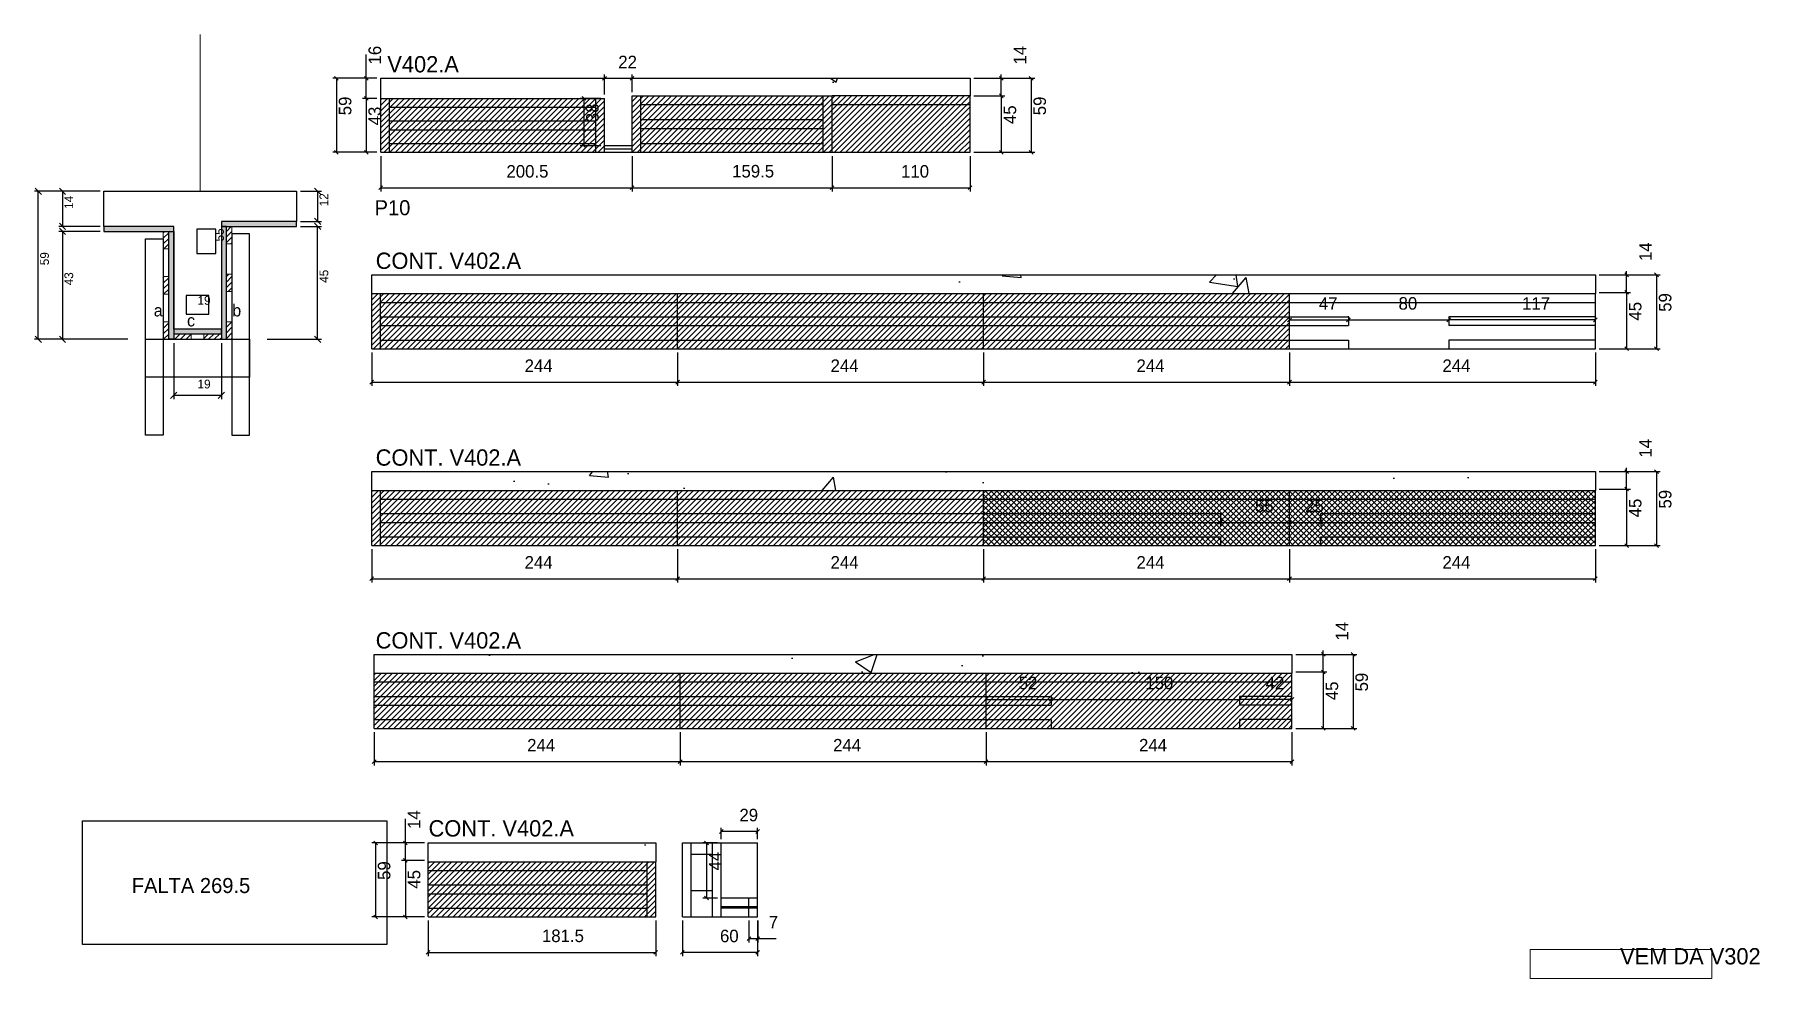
# Model space of a CAD drawing. Header units: metres. Extents: x 3202 to 6124, y 5107 to 5860.
# Drawn here: x 3202 to 4577, y 5107 to 5860 of the extents above; entities that cross this region are included whole.
import ezdxf

# ---------------------------------------------------------------- set-up
doc = ezdxf.new("R2010")
doc.units = ezdxf.units.M
for name, color, linetype in [('00 - FELIPE', 7, 'Continuous'), ('5', 7, 'Continuous'), ('CONCRETO', 7, 'Continuous'), ('COTA', 7, 'Continuous'), ('Cota Seção (2x)', 7, 'Continuous'), ('detalhes', 7, 'Continuous'), ('Hachura', 7, 'Continuous'), ('Madeira', 7, 'Continuous'), ('Painéis', 7, 'Continuous'), ('REAPROVEITAMENTO', 7, 'Continuous'), ('SARR_2.2x7', 7, 'Continuous'), ('SARR_3.5x7', 7, 'Continuous'), ('SARR_EDITAR', 7, 'Continuous'), ('Texto Seção', 7, 'Continuous')]:
    doc.layers.add(name, color=color, linetype=linetype)

msp = doc.modelspace()

# ---------------------------------------------------------------- hatches: boundary and pattern name
at = {"layer": 'COTA'}
h = msp.add_hatch(dxfattribs=at)
h.set_pattern_fill('AR-CONC')
h.paths.add_polyline_path([(3678.3, 5771.1), (3678.3, 5811.1), (3947.8, 5811.1), (3947.8, 5825.1), (3477.8, 5825.1), (3477.8, 5809.1), (3656.3, 5809.1), (3656.3, 5771.1), (3678.3, 5771.1)])
h = msp.add_hatch(dxfattribs=at)
h.set_pattern_fill('AR-CONC')
h.paths.add_polyline_path([(4446.6, 5653.4), (4446.6, 5668.4), (3470.6, 5668.4), (3470.6, 5653.4), (4446.6, 5653.4)])
h = msp.add_hatch(dxfattribs=at)
h.set_pattern_fill('AR-CONC')
h.paths.add_polyline_path([(4446.6, 5496.5), (4446.6, 5511.5), (3470.6, 5511.5), (3470.6, 5496.5), (4446.6, 5496.5)])
h = msp.add_hatch(dxfattribs=at)
h.set_pattern_fill('AR-CONC')
h.paths.add_polyline_path([(3472.6, 5365.7), (3472.6, 5350.7), (4204.6, 5350.7), (4204.6, 5365.7), (3472.6, 5365.7)])
h = msp.add_hatch(dxfattribs=at)
h.set_pattern_fill('AR-CONC')
h.paths.add_polyline_path([(3515.6, 5215.4), (3515.6, 5200.4), (3697.1, 5200.4), (3697.1, 5215.4), (3515.6, 5215.4)])
h = msp.add_hatch(dxfattribs=at)
h.set_pattern_fill('AR-CONC')
h.paths.add_polyline_path([(3778.4, 5171.4), (3778.4, 5215.4), (3749.4, 5215.4), (3749.4, 5171.4), (3778.4, 5171.4)])
at = {"layer": 'Hachura'}
h = msp.add_hatch(color=7, dxfattribs=at)
h.dxf.hatch_style = 1
h.paths.add_polyline_path([(3410.7, 5707), (3410.7, 5711), (3350.7, 5711), (3350.7, 5707), (3410.7, 5707)])
h = msp.add_hatch(color=7, dxfattribs=at)
h.dxf.hatch_style = 1
h.paths.add_polyline_path([(3312.7, 5703), (3312.7, 5707), (3257.1, 5707), (3257.1, 5703), (3312.7, 5703)])
h = msp.add_hatch(dxfattribs=at)
h.set_pattern_fill('ANSI31')
h.paths.add_polyline_path([(3304.3, 5689), (3308.7, 5689), (3308.7, 5703), (3304.3, 5703), (3304.3, 5689)])
h = msp.add_hatch(color=7, dxfattribs=at)
h.dxf.hatch_style = 1
h.paths.add_polyline_path([(3308.7, 5703), (3312.7, 5703), (3312.7, 5617), (3308.7, 5617), (3308.7, 5703)])
h = msp.add_hatch(color=7, dxfattribs=at)
h.dxf.hatch_style = 1
h.paths.add_polyline_path([(3354.7, 5707), (3350.7, 5707), (3350.7, 5617), (3354.7, 5617), (3354.7, 5707)])
h = msp.add_hatch(dxfattribs=at)
h.set_pattern_fill('ANSI31')
h.paths.add_polyline_path([(3354.7, 5693), (3359.1, 5693), (3359.1, 5707), (3354.7, 5707), (3354.7, 5693)])
h = msp.add_hatch(dxfattribs=at)
h.set_pattern_fill('ANSI31')
h.paths.add_polyline_path([(3354.7, 5655), (3359.1, 5655), (3359.1, 5669), (3354.7, 5669), (3354.7, 5655)])
h = msp.add_hatch(dxfattribs=at)
h.set_pattern_fill('ANSI31')
h.paths.add_polyline_path([(3304.3, 5653), (3308.7, 5653), (3308.7, 5667), (3304.3, 5667), (3304.3, 5653)])
h = msp.add_hatch(dxfattribs=at)
h.set_pattern_fill('ANSI31')
h.paths.add_polyline_path([(3304.3, 5617), (3308.7, 5617), (3308.7, 5631), (3304.3, 5631), (3304.3, 5617)])
h = msp.add_hatch(dxfattribs=at)
h.set_pattern_fill('ANSI31')
h.paths.add_polyline_path([(3354.7, 5617), (3359.1, 5617), (3359.1, 5631), (3354.7, 5631), (3354.7, 5617)])
h = msp.add_hatch(color=7, dxfattribs=at)
h.dxf.hatch_style = 1
h.paths.add_polyline_path([(3350.7, 5621.4), (3350.7, 5625), (3312.7, 5625), (3312.7, 5621.4), (3350.7, 5621.4)])
h = msp.add_hatch(dxfattribs=at)
h.set_pattern_fill('ANSI31')
h.paths.add_polyline_path([(3312.7, 5617), (3312.7, 5621.4), (3326.7, 5621.4), (3326.7, 5617), (3312.7, 5617)])
h = msp.add_hatch(dxfattribs=at)
h.set_pattern_fill('ANSI31')
h.paths.add_polyline_path([(3350.7, 5617), (3350.7, 5621.4), (3336.7, 5621.4), (3336.7, 5617), (3350.7, 5617)])
at = {"layer": 'REAPROVEITAMENTO'}
h = msp.add_hatch(dxfattribs=at)
h.set_pattern_fill('ANSI31')
h.paths.add_polyline_path([(3656.3, 5766.1), (3656.3, 5809.1), (3477.8, 5809.1), (3477.8, 5766.1), (3656.3, 5766.1)])
h = msp.add_hatch(dxfattribs=at)
h.set_pattern_fill('ANSI31')
h.paths.add_polyline_path([(3947.8, 5766.1), (3947.8, 5811.1), (3678.3, 5811.1), (3678.3, 5766.1), (3947.8, 5766.1)])
h = msp.add_hatch(dxfattribs=at)
h.set_pattern_fill('ANSI31')
h.paths.add_polyline_path([(4202.6, 5609.4), (4202.6, 5653.4), (3470.6, 5653.4), (3470.6, 5609.4), (4202.6, 5609.4)])
h = msp.add_hatch(dxfattribs=at)
h.set_pattern_fill('ANSI31')
h.paths.add_polyline_path([(3470.6, 5496.5), (3470.6, 5452.5), (3958.6, 5452.5), (3958.6, 5496.5), (3470.6, 5496.5)])
h = msp.add_hatch(dxfattribs=at)
h.set_pattern_fill('ANSI37')
h.paths.add_polyline_path([(4446.6, 5452.5), (4446.6, 5496.5), (3958.6, 5496.5), (3958.6, 5452.5), (4446.6, 5452.5)])
h = msp.add_hatch(dxfattribs=at)
h.set_pattern_fill('ANSI31')
h.paths.add_polyline_path([(3472.6, 5350.7), (3472.6, 5306.7), (4204.6, 5306.7), (4204.6, 5350.7), (3472.6, 5350.7)])
h = msp.add_hatch(dxfattribs=at)
h.set_pattern_fill('ANSI31')
h.paths.add_polyline_path([(3697.1, 5156.4), (3697.1, 5200.4), (3515.6, 5200.4), (3515.6, 5156.4), (3697.1, 5156.4)])

# ---------------------------------------------------------------- linework, layer by layer
at = {"layer": '00 - FELIPE', "color": 2, "lineweight": 25}
msp.add_lwpolyline([(3239.9, 5232.9), (3482.8, 5232.9), (3482.8, 5134.3), (3239.9, 5134.3)], close=True, dxfattribs=at)
at = {"layer": 'CONCRETO', "color": 251, "lineweight": 25}
msp.add_lwpolyline([(3257.1, 5707), (3257.1, 5735), (3410.7, 5735), (3410.7, 5711), (3350.7, 5711), (3350.7, 5625), (3312.7, 5625), (3312.7, 5707)], close=True, dxfattribs=at)
at = {"layer": 'COTA', "color": 4, "lineweight": 25}
for p, q in [((3466.3, 5825.1), (3466.3, 5844.1)), ((3474.8, 5825.1), (3439.5, 5825.1)), ((3442.5, 5825.1), (3442.5, 5766.1)), ((3474.8, 5825.1), (3463.3, 5825.1)), ((3466.3, 5809.1), (3466.3, 5825.1)), ((3656.3, 5812.1), (3656.3, 5828.1)), ((3656.3, 5825.1), (3678.3, 5825.1)), ((3678.3, 5814.1), (3678.3, 5828.1)), ((3950.8, 5825.1), (3975.7, 5825.1)), ((3950.8, 5825.1), (3999.6, 5825.1)), ((3972.7, 5825.1), (3972.7, 5828.1)), ((3972.7, 5811.1), (3972.7, 5825.1)), ((3996.6, 5825.1), (3996.6, 5766.1)), ((3474.8, 5809.1), (3463.3, 5809.1)), ((3474.8, 5809.1), (3463.3, 5809.1)), ((3466.3, 5809.1), (3466.3, 5766.1)), ((3653.3, 5809.1), (3636.9, 5809.1)), ((3639.9, 5809.1), (3639.9, 5771.1)), ((3950.8, 5811.1), (3975.7, 5811.1)), ((3950.8, 5811.1), (3975.7, 5811.1)), ((3972.7, 5811.1), (3972.7, 5766.1)), ((3474.8, 5766.1), (3439.5, 5766.1)), ((3474.8, 5766.1), (3463.3, 5766.1)), ((3653.3, 5771.1), (3636.9, 5771.1)), ((3950.8, 5766.1), (3975.7, 5766.1)), ((3950.8, 5766.1), (3999.6, 5766.1)), ((3477.8, 5763.1), (3477.8, 5734.8)), ((3678.3, 5763.1), (3678.3, 5734.8)), ((3678.3, 5763.1), (3678.3, 5734.8)), ((3837.8, 5763.1), (3837.8, 5734.8)), ((3837.8, 5763.1), (3837.8, 5734.8)), ((3947.8, 5763.1), (3947.8, 5734.8)), ((3477.8, 5737.8), (3678.3, 5737.8)), ((3678.3, 5737.8), (3837.8, 5737.8)), ((3837.8, 5737.8), (3947.8, 5737.8)), ((3254.1, 5735), (3201.7, 5735)), ((3204.7, 5617), (3204.7, 5735)), ((3254.1, 5735), (3221, 5735)), ((3224, 5735), (3224, 5707)), ((3413.7, 5735), (3430.5, 5735)), ((3427.5, 5735), (3427.5, 5711)), ((3413.7, 5711), (3430.5, 5711)), ((3254.1, 5707), (3221, 5707)), ((3254.1, 5703), (3221, 5703)), ((3224, 5703), (3224, 5617)), ((3413.7, 5707), (3430.5, 5707)), ((3427.5, 5617), (3427.5, 5707)), ((4449.6, 5668.4), (4474.5, 5668.4)), ((4449.6, 5668.4), (4498.3, 5668.4)), ((4471.5, 5668.4), (4471.5, 5671.4)), ((4471.5, 5654.4), (4471.5, 5668.4)), ((4495.3, 5668.4), (4495.3, 5609.4)), ((4449.6, 5654.4), (4474.5, 5654.4)), ((4449.6, 5654.4), (4474.5, 5654.4)), ((4471.5, 5654.4), (4471.5, 5609.4)), ((4202.6, 5634.4), (4202.6, 5635.4)), ((4202.6, 5632.4), (4249.6, 5632.4)), ((4249.6, 5634.4), (4249.6, 5635.4)), ((4249.6, 5632.5), (4329.6, 5632.5)), ((4446.6, 5632.5), (4329.6, 5632.5)), ((4446.6, 5630.9), (4446.6, 5635.5)), ((3276.1, 5617), (3201.7, 5617)), ((3276.1, 5617), (3221, 5617)), ((3312.7, 5614), (3312.7, 5569.3)), ((3350.7, 5614), (3350.7, 5569.3)), ((3387.3, 5617), (3430.5, 5617)), ((3470.6, 5606.4), (3470.6, 5579.8)), ((3714.6, 5606.4), (3714.6, 5579.8)), ((3714.6, 5606.4), (3714.6, 5579.8)), ((3958.6, 5606.4), (3958.6, 5579.8)), ((3958.6, 5606.4), (3958.6, 5579.8)), ((4202.6, 5606.4), (4202.6, 5579.8)), ((4202.6, 5606.4), (4202.6, 5579.8)), ((4446.6, 5606.4), (4446.6, 5579.8)), ((4449.6, 5609.4), (4474.5, 5609.4)), ((4449.6, 5609.4), (4498.3, 5609.4)), ((3312.7, 5572.3), (3350.7, 5572.3)), ((3470.6, 5582.8), (3714.6, 5582.8)), ((3714.6, 5582.8), (3958.6, 5582.8)), ((3958.6, 5582.8), (4202.6, 5582.8)), ((4202.6, 5582.8), (4446.6, 5582.8)), ((4449.6, 5511.5), (4474.5, 5511.5)), ((4449.6, 5511.5), (4498.3, 5511.5)), ((4471.5, 5511.5), (4471.5, 5514.5)), ((4471.5, 5497.5), (4471.5, 5511.5)), ((4495.3, 5511.5), (4495.3, 5452.5)), ((4449.6, 5497.5), (4474.5, 5497.5)), ((4449.6, 5497.5), (4474.5, 5497.5)), ((4471.5, 5497.5), (4471.5, 5452.5)), ((4147.6, 5471), (4147.6, 5468)), ((4147.6, 5471), (4202.6, 5471)), ((3470.6, 5449.5), (3470.6, 5423)), ((3714.6, 5449.5), (3714.6, 5423)), ((3714.6, 5449.5), (3714.6, 5423)), ((3958.6, 5449.5), (3958.6, 5423)), ((3958.6, 5449.5), (3958.6, 5423)), ((4202.6, 5449.5), (4202.6, 5423)), ((4202.6, 5449.5), (4202.6, 5423)), ((4446.6, 5449.5), (4446.6, 5423)), ((4449.6, 5452.5), (4474.5, 5452.5)), ((4449.6, 5452.5), (4498.3, 5452.5)), ((3470.6, 5426), (3714.6, 5426)), ((3714.6, 5426), (3958.6, 5426)), ((3958.6, 5426), (4202.6, 5426)), ((4202.6, 5426), (4446.6, 5426)), ((4207.6, 5365.7), (4232.5, 5365.7)), ((4207.6, 5365.7), (4256.4, 5365.7)), ((4229.5, 5365.7), (4229.5, 5368.7)), ((4229.5, 5351.7), (4229.5, 5365.7)), ((4253.4, 5365.7), (4253.4, 5306.7)), ((4207.6, 5351.7), (4232.5, 5351.7)), ((4207.6, 5351.7), (4232.5, 5351.7)), ((4229.5, 5351.7), (4229.5, 5306.7)), ((3960.6, 5331.7), (3960.6, 5332.8)), ((3960.6, 5329.8), (4012.6, 5329.8)), ((4012.6, 5331.7), (4012.6, 5332.8)), ((4012.6, 5329.8), (4162.6, 5329.8)), ((4204.6, 5329.8), (4162.6, 5329.8)), ((4204.6, 5328.2), (4204.6, 5332.8)), ((3472.6, 5303.7), (3472.6, 5277.2)), ((3716.6, 5303.7), (3716.6, 5277.2)), ((3716.6, 5303.7), (3716.6, 5277.2)), ((3960.6, 5303.7), (3960.6, 5277.2)), ((3960.6, 5303.7), (3960.6, 5277.2)), ((4204.6, 5303.7), (4204.6, 5277.2)), ((4207.6, 5306.7), (4232.5, 5306.7)), ((4207.6, 5306.7), (4256.4, 5306.7)), ((3472.6, 5280.2), (3716.6, 5280.2)), ((3716.6, 5280.2), (3960.6, 5280.2)), ((3960.6, 5280.2), (4204.6, 5280.2)), ((3497.5, 5215.4), (3497.5, 5234.5)), ((3512.6, 5215.4), (3470.7, 5215.4)), ((3473.7, 5215.4), (3473.7, 5156.4)), ((3512.6, 5215.4), (3494.5, 5215.4)), ((3497.5, 5201.4), (3497.5, 5215.4)), ((3746.4, 5215.4), (3734.6, 5215.4)), ((3737.6, 5215.4), (3737.6, 5171.4)), ((3749.4, 5218.4), (3749.4, 5227.5)), ((3778.4, 5224.5), (3749.4, 5224.5)), ((3778.4, 5218.4), (3778.4, 5227.5)), ((3512.6, 5201.4), (3494.5, 5201.4)), ((3512.6, 5201.4), (3494.5, 5201.4)), ((3497.5, 5201.4), (3497.5, 5156.4)), ((3746.4, 5171.4), (3734.6, 5171.4)), ((3512.6, 5156.4), (3470.7, 5156.4)), ((3512.6, 5156.4), (3494.5, 5156.4)), ((3515.6, 5153.4), (3515.6, 5125.1)), ((3697.1, 5153.4), (3697.1, 5125.1)), ((3718.4, 5153.4), (3718.4, 5125.1)), ((3771.5, 5153.4), (3771.5, 5136.1)), ((3778.4, 5153.4), (3778.4, 5125.1)), ((3778.5, 5153.4), (3778.5, 5136.1)), ((3771.5, 5139.1), (3778.5, 5139.1)), ((3778.5, 5139.1), (3793.2, 5139.1)), ((3515.6, 5128.1), (3697.1, 5128.1)), ((3778.4, 5128.1), (3718.4, 5128.1))]:
    msp.add_line(p, q, dxfattribs=at)
at = {"layer": 'COTA', "color": 0, "lineweight": 25}
for p, q in [((3444, 5823.6), (3441, 5826.6)), ((3467.8, 5823.6), (3464.8, 5826.6)), ((3657.8, 5826.6), (3654.8, 5823.6)), ((3676.8, 5823.6), (3679.8, 5826.6)), ((3974.2, 5823.6), (3971.2, 5826.6)), ((3998.1, 5823.6), (3995.1, 5826.6)), ((3467.8, 5807.6), (3464.8, 5810.6)), ((3464.8, 5810.6), (3467.8, 5807.6)), ((3641.4, 5807.6), (3638.4, 5810.6)), ((3974.2, 5809.6), (3971.2, 5812.6)), ((3971.2, 5812.6), (3974.2, 5809.6)), ((3441, 5767.6), (3444, 5764.6)), ((3464.8, 5767.6), (3467.8, 5764.6)), ((3638.4, 5772.6), (3641.4, 5769.6)), ((3971.2, 5767.6), (3974.2, 5764.6)), ((3995.1, 5767.6), (3998.1, 5764.6)), ((3479.3, 5739.3), (3476.3, 5736.3)), ((3676.8, 5736.3), (3679.8, 5739.3)), ((3679.8, 5739.3), (3676.8, 5736.3)), ((3836.3, 5736.3), (3839.3, 5739.3)), ((3839.3, 5739.3), (3836.3, 5736.3)), ((3946.3, 5736.3), (3949.3, 5739.3)), ((4473, 5666.9), (4470, 5669.9)), ((4496.8, 5666.9), (4493.8, 5669.9)), ((4473, 5652.9), (4470, 5655.9)), ((4470, 5655.9), (4473, 5652.9)), ((4204.1, 5633.9), (4201.1, 5630.9)), ((4251.1, 5634), (4248.1, 5631)), ((4248.1, 5630.9), (4251.1, 5633.9)), ((4331.1, 5634), (4328.1, 5631)), ((4328.1, 5631), (4331.1, 5634)), ((4445.1, 5631), (4448.1, 5634)), ((4470, 5610.9), (4473, 5607.9)), ((4493.8, 5610.9), (4496.8, 5607.9)), ((3472.1, 5584.3), (3469.1, 5581.3)), ((3713.1, 5581.3), (3716.1, 5584.3)), ((3716.1, 5584.3), (3713.1, 5581.3)), ((3960.1, 5584.3), (3957.1, 5581.3)), ((3957.1, 5581.3), (3960.1, 5584.3)), ((4201.1, 5581.3), (4204.1, 5584.3)), ((4204.1, 5584.3), (4201.1, 5581.3)), ((4445.1, 5581.3), (4448.1, 5584.3)), ((4473, 5510), (4470, 5513)), ((4496.8, 5510), (4493.8, 5513)), ((4473, 5496), (4470, 5499)), ((4470, 5499), (4473, 5496)), ((4149.1, 5472.5), (4146.1, 5469.5)), ((4201.1, 5469.5), (4204.1, 5472.5)), ((4470, 5454), (4473, 5451)), ((4493.8, 5454), (4496.8, 5451)), ((3472.1, 5427.5), (3469.1, 5424.5)), ((3713.1, 5424.5), (3716.1, 5427.5)), ((3716.1, 5427.5), (3713.1, 5424.5)), ((3960.1, 5427.5), (3957.1, 5424.5)), ((3957.1, 5424.5), (3960.1, 5427.5)), ((4201.1, 5424.5), (4204.1, 5427.5)), ((4204.1, 5427.5), (4201.1, 5424.5)), ((4445.1, 5424.5), (4448.1, 5427.5)), ((4231, 5364.2), (4228, 5367.2)), ((4254.9, 5364.2), (4251.9, 5367.2)), ((4231, 5350.2), (4228, 5353.2)), ((4228, 5353.2), (4231, 5350.2)), ((3962.1, 5331.3), (3959.1, 5328.3)), ((4011.1, 5328.3), (4014.1, 5331.3)), ((4014.1, 5331.3), (4011.1, 5328.3)), ((4164.1, 5331.3), (4161.1, 5328.3)), ((4161.1, 5328.3), (4164.1, 5331.3)), ((4203.1, 5328.3), (4206.1, 5331.3)), ((4228, 5308.2), (4231, 5305.2)), ((4251.9, 5308.2), (4254.9, 5305.2)), ((3474.1, 5281.7), (3471.1, 5278.7)), ((3718.1, 5281.7), (3715.1, 5278.7)), ((3715.1, 5278.7), (3718.1, 5281.7)), ((3959.1, 5278.7), (3962.1, 5281.7)), ((3962.1, 5281.7), (3959.1, 5278.7)), ((4203.1, 5278.7), (4206.1, 5281.7)), ((3475.2, 5213.9), (3472.2, 5216.9)), ((3499, 5213.9), (3496, 5216.9)), ((3739.1, 5213.9), (3736.1, 5216.9)), ((3750.9, 5226), (3747.9, 5223)), ((3776.9, 5223), (3779.9, 5226)), ((3499, 5199.9), (3496, 5202.9)), ((3496, 5202.9), (3499, 5199.9)), ((3736.1, 5172.9), (3739.1, 5169.9)), ((3472.2, 5157.9), (3475.2, 5154.9)), ((3496, 5157.9), (3499, 5154.9)), ((3773, 5140.6), (3770, 5137.6)), ((3777, 5137.6), (3780, 5140.6)), ((3517.1, 5129.6), (3514.1, 5126.6)), ((3695.6, 5126.6), (3698.6, 5129.6)), ((3719.9, 5129.6), (3716.9, 5126.6)), ((3776.9, 5126.6), (3779.9, 5129.6))]:
    msp.add_line(p, q, dxfattribs=at)
at = {"layer": 'COTA', "color": 241, "lineweight": 25}
for p, q in [((3477.8, 5809.1), (3477.8, 5825.1)), ((3477.8, 5825.1), (3947.8, 5825.1)), ((3947.8, 5825.1), (3947.8, 5811.1)), ((3470.6, 5653.4), (3470.6, 5668.4)), ((3470.6, 5668.4), (4446.6, 5668.4)), ((4446.6, 5668.4), (4446.6, 5653.4)), ((3470.6, 5496.5), (3470.6, 5511.5)), ((3470.6, 5511.5), (4446.6, 5511.5)), ((4446.6, 5511.5), (4446.6, 5496.5)), ((3472.6, 5350.7), (3472.6, 5365.7)), ((3472.6, 5365.7), (4204.6, 5365.7)), ((4204.6, 5365.7), (4204.6, 5350.7)), ((3515.6, 5200.4), (3515.6, 5215.4)), ((3515.6, 5215.4), (3697.1, 5215.4)), ((3697.1, 5215.4), (3697.1, 5200.4)), ((3749.4, 5215.4), (3778.4, 5215.4)), ((3778.4, 5171.4), (3778.4, 5215.4))]:
    msp.add_line(p, q, dxfattribs=at)
at = {"layer": 'COTA', "color": 0, "lineweight": 25}
for points in [[(3207.2, 5732.5), (3202.2, 5737.5)], [(3226.5, 5732.5), (3221.5, 5737.5)], [(3430, 5732.5), (3425, 5737.5)], [(3221.5, 5709.5), (3226.5, 5704.5)], [(3425, 5713.5), (3430, 5708.5)], [(3430, 5704.5), (3425, 5709.5)], [(3226.5, 5700.5), (3221.5, 5705.5)], [(3202.2, 5619.5), (3207.2, 5614.5)], [(3221.5, 5619.5), (3226.5, 5614.5)], [(3425, 5619.5), (3430, 5614.5)], [(3315.2, 5574.8), (3310.2, 5569.8)], [(3348.2, 5569.8), (3353.2, 5574.8)]]:
    msp.add_lwpolyline(points, dxfattribs=at)
at = {"layer": 'Cota Seção (2x)', "color": 180, "lineweight": 25}
for p, q in [((3346.2, 5704.7), (3331.2, 5704.7)), ((3331.2, 5704.7), (3331.2, 5685.3)), ((3346.2, 5685.3), (3346.2, 5704.7)), ((3331.2, 5685.3), (3346.2, 5685.3)), ((3340.7, 5652), (3322.7, 5652)), ((3322.7, 5652), (3322.7, 5637)), ((3340.7, 5637), (3340.7, 5652)), ((3322.7, 5637), (3340.7, 5637))]:
    msp.add_line(p, q, dxfattribs=at)
at = {"layer": 'Madeira', "color": 126, "lineweight": 18}
for points in [[(3304.3, 5689), (3308.7, 5689), (3308.7, 5703), (3304.3, 5703)], [(3354.7, 5693), (3359.1, 5693), (3359.1, 5707), (3354.7, 5707)], [(3354.7, 5655), (3359.1, 5655), (3359.1, 5669), (3354.7, 5669)], [(3304.3, 5653), (3308.7, 5653), (3308.7, 5667), (3304.3, 5667)], [(3304.3, 5617), (3308.7, 5617), (3308.7, 5631), (3304.3, 5631)], [(3354.7, 5617), (3359.1, 5617), (3359.1, 5631), (3354.7, 5631)], [(3312.7, 5617), (3312.7, 5621.4), (3326.7, 5621.4), (3326.7, 5617)], [(3350.7, 5617), (3350.7, 5621.4), (3336.7, 5621.4), (3336.7, 5617)]]:
    msp.add_lwpolyline(points, close=True, dxfattribs=at)
at = {"layer": 'Painéis', "color": 200, "lineweight": 25}
for p, q in [((3477.8, 5809.1), (3656.3, 5809.1)), ((3477.8, 5766.1), (3477.8, 5809.1)), ((3656.3, 5771.1), (3656.3, 5809.1)), ((3678.3, 5811.1), (3837.8, 5811.1)), ((3678.3, 5766.1), (3678.3, 5811.1)), ((3837.8, 5766.1), (3837.8, 5811.1)), ((3947.8, 5811.1), (3837.8, 5811.1)), ((3947.8, 5766.1), (3947.8, 5811.1)), ((3477.8, 5766.1), (3678.3, 5766.1)), ((3678.3, 5771.1), (3656.3, 5771.1)), ((3678.3, 5766.1), (3678.3, 5771.1)), ((3678.3, 5766.1), (3837.8, 5766.1)), ((3837.8, 5766.1), (3947.8, 5766.1)), ((3470.6, 5653.4), (4446.6, 5653.4)), ((3470.6, 5609.4), (3470.6, 5653.4)), ((3470.6, 5609.4), (3470.6, 5653.4)), ((3714.6, 5609.4), (3714.6, 5653.4)), ((3958.6, 5609.4), (3958.6, 5653.4)), ((4202.6, 5609.4), (4202.6, 5653.4)), ((4202.6, 5609.4), (4202.6, 5653.4)), ((4446.6, 5609.4), (4446.6, 5653.4)), ((4446.6, 5609.4), (4446.6, 5653.4)), ((3470.6, 5609.4), (4446.6, 5609.4)), ((3470.6, 5496.5), (4446.6, 5496.5)), ((3470.6, 5452.5), (3470.6, 5496.5)), ((3470.6, 5452.5), (3470.6, 5496.5)), ((3714.6, 5452.5), (3714.6, 5496.5)), ((3958.6, 5452.5), (3958.6, 5496.5)), ((4202.6, 5452.5), (4202.6, 5496.5)), ((4202.6, 5452.5), (4202.6, 5496.5)), ((4446.6, 5452.5), (4446.6, 5496.5)), ((4446.6, 5452.5), (4446.6, 5496.5)), ((3470.6, 5452.5), (4446.6, 5452.5)), ((3472.6, 5350.7), (4204.6, 5350.7)), ((3472.6, 5306.7), (3472.6, 5350.7)), ((3716.6, 5306.7), (3716.6, 5350.7)), ((3960.6, 5306.7), (3960.6, 5350.7)), ((3960.6, 5306.7), (3960.6, 5350.7)), ((4204.6, 5306.7), (4204.6, 5350.7)), ((4204.6, 5306.7), (4204.6, 5350.7)), ((3472.6, 5306.7), (4204.6, 5306.7)), ((3718.4, 5215.4), (3749.4, 5215.4)), ((3718.4, 5156.4), (3718.4, 5215.4)), ((3749.4, 5171.4), (3749.4, 5215.4)), ((3515.6, 5200.4), (3697.1, 5200.4)), ((3515.6, 5156.4), (3515.6, 5200.4)), ((3697.1, 5156.4), (3697.1, 5200.4)), ((3778.4, 5171.4), (3749.4, 5171.4)), ((3778.4, 5156.4), (3778.4, 5171.4)), ((3778.4, 5156.4), (3778.4, 5171.4)), ((3515.6, 5156.4), (3697.1, 5156.4)), ((3718.4, 5156.4), (3778.4, 5156.4))]:
    msp.add_line(p, q, dxfattribs=at)
at = {"layer": 'Painéis', "color": 0, "lineweight": 25}
for p, q in [((4204.1, 5472.5), (4201.1, 5469.5)), ((4226.1, 5469.5), (4229.1, 5472.5))]:
    msp.add_line(p, q, dxfattribs=at)
at = {"layer": 'Painéis', "color": 4, "lineweight": 25}
for p, q in [((4202.6, 5473.8), (4202.6, 5468)), ((4202.6, 5471), (4227.6, 5471)), ((4227.6, 5473.8), (4227.6, 5468))]:
    msp.add_line(p, q, dxfattribs=at)
at = {"layer": 'Painéis', "color": 200, "lineweight": 25}
for points in [[(3410.7, 5707), (3410.7, 5711), (3350.7, 5711), (3350.7, 5707)], [(3312.7, 5703), (3312.7, 5707), (3257.1, 5707), (3257.1, 5703)], [(3308.7, 5703), (3312.7, 5703), (3312.7, 5617), (3308.7, 5617)], [(3354.7, 5707), (3350.7, 5707), (3350.7, 5617), (3354.7, 5617)], [(3350.7, 5621.4), (3350.7, 5625), (3312.7, 5625), (3312.7, 5621.4)]]:
    msp.add_lwpolyline(points, close=True, dxfattribs=at)
at = {"layer": 'SARR_2.2x7', "color": 40, "lineweight": 25}
for p, q in [((3484.8, 5766.1), (3484.8, 5809.1)), ((3649.3, 5766.1), (3649.3, 5809.1)), ((3656.3, 5766.1), (3656.3, 5809.1)), ((3685.3, 5766.1), (3685.3, 5811.1)), ((3830.8, 5766.1), (3830.8, 5811.1)), ((3484.8, 5802.1), (3649.3, 5802.1)), ((3685.3, 5804.1), (3830.8, 5804.1)), ((3685.3, 5792.1), (3830.8, 5792.1)), ((3837.8, 5804.1), (3947.8, 5804.1)), ((3484.8, 5791.1), (3649.3, 5791.1)), ((3484.8, 5784.1), (3649.3, 5784.1)), ((3685.3, 5785.1), (3830.8, 5785.1)), ((3484.8, 5773.1), (3649.3, 5773.1)), ((3685.3, 5773.1), (3830.8, 5773.1)), ((3477.5, 5609.4), (3477.5, 5653.4)), ((3477.5, 5646.4), (3714.6, 5646.4)), ((3714.6, 5646.4), (3958.6, 5646.4)), ((3958.6, 5646.4), (4202.6, 5646.4)), ((4202.6, 5646.4), (4446.6, 5646.4)), ((3477.5, 5634.9), (3714.6, 5634.9)), ((3477.5, 5627.9), (3714.6, 5627.9)), ((3714.6, 5634.9), (3958.6, 5634.9)), ((3714.6, 5627.9), (3958.6, 5627.9)), ((3958.6, 5634.9), (4202.6, 5634.9)), ((3958.6, 5627.9), (4202.6, 5627.9)), ((4202.6, 5634.9), (4249.6, 5634.9)), ((4202.6, 5627.9), (4249.6, 5627.9)), ((4249.6, 5634.9), (4249.6, 5627.9)), ((4446.6, 5634.9), (4329.6, 5634.9)), ((4329.6, 5634.9), (4329.6, 5627.9)), ((4446.6, 5627.9), (4329.6, 5627.9)), ((3477.5, 5616.4), (3714.6, 5616.4)), ((3714.6, 5616.4), (3958.6, 5616.4)), ((3958.6, 5616.4), (4202.6, 5616.4)), ((4202.6, 5616.4), (4249.6, 5616.4)), ((4249.6, 5616.4), (4249.6, 5609.4)), ((4446.6, 5616.4), (4329.6, 5616.4)), ((4329.6, 5616.4), (4329.6, 5609.4)), ((3477.5, 5452.5), (3477.5, 5496.5)), ((3477.5, 5489.5), (3714.6, 5489.5)), ((3714.6, 5489.5), (3958.6, 5489.5)), ((3958.6, 5489.5), (4202.6, 5489.5)), ((4202.6, 5489.5), (4446.6, 5489.5)), ((3477.5, 5478), (3714.6, 5478)), ((3714.6, 5478), (3958.6, 5478)), ((3958.6, 5478), (4147.6, 5478)), ((4147.6, 5478), (4147.6, 5471)), ((4227.6, 5478), (4446.6, 5478)), ((4227.6, 5471), (4227.6, 5478)), ((3477.5, 5471), (3714.6, 5471)), ((3714.6, 5471), (3958.6, 5471)), ((3958.6, 5471), (4147.6, 5471)), ((4227.6, 5471), (4446.6, 5471)), ((3477.5, 5459.5), (3714.6, 5459.5)), ((3714.6, 5459.5), (3958.6, 5459.5)), ((3958.6, 5459.5), (4147.6, 5459.5)), ((4147.6, 5459.5), (4147.6, 5452.5)), ((4227.6, 5459.5), (4446.6, 5459.5)), ((4227.6, 5452.4), (4227.6, 5459.5)), ((3472.6, 5343.7), (3716.6, 5343.7)), ((3716.6, 5343.7), (3960.6, 5343.7)), ((3960.6, 5343.7), (4204.6, 5343.7)), ((3472.6, 5332.2), (3716.6, 5332.2)), ((3472.6, 5325.2), (3716.6, 5325.2)), ((3716.6, 5332.2), (3960.6, 5332.2)), ((3716.6, 5325.2), (3960.6, 5325.2)), ((3960.6, 5332.2), (4012.6, 5332.2)), ((3960.6, 5325.2), (4012.6, 5325.2)), ((4012.6, 5332.2), (4012.6, 5325.2)), ((4204.6, 5332.2), (4162.6, 5332.2)), ((4162.6, 5332.2), (4162.6, 5325.2)), ((4204.6, 5325.2), (4162.6, 5325.2)), ((3472.6, 5313.7), (3716.6, 5313.7)), ((3716.6, 5313.7), (3960.6, 5313.7)), ((3960.6, 5313.7), (4012.6, 5313.7)), ((4012.6, 5313.7), (4012.6, 5306.7)), ((4204.6, 5313.7), (4162.6, 5313.7)), ((4162.6, 5313.7), (4162.6, 5306.7)), ((3725.4, 5156.4), (3725.4, 5215.4)), ((3742.4, 5156.4), (3742.4, 5215.4)), ((3749.4, 5156.4), (3749.4, 5215.4)), ((3725.4, 5206.4), (3742.4, 5206.4)), ((3515.6, 5193.4), (3690.2, 5193.4)), ((3690.2, 5156.4), (3690.2, 5200.4)), ((3515.6, 5181.9), (3690.2, 5181.9)), ((3515.6, 5174.9), (3690.2, 5174.9)), ((3725.4, 5177.4), (3742.4, 5177.4)), ((3515.6, 5163.4), (3690.2, 5163.4)), ((3778.4, 5164.4), (3749.4, 5164.4)), ((3778.4, 5163.4), (3749.4, 5163.4)), ((3771.5, 5156.4), (3771.5, 5171.4))]:
    msp.add_line(p, q, dxfattribs=at)
at = {"layer": 'SARR_3.5x7', "color": 81, "lineweight": 25}
for points in [[(3290.3, 5697), (3304.3, 5697), (3304.3, 5540.5), (3290.3, 5540.5)], [(3373.1, 5701), (3359.1, 5701), (3359.1, 5540.5), (3373.1, 5540.5)], [(3290.3, 5617), (3373.1, 5617), (3373.1, 5586.9), (3290.3, 5586.9)]]:
    msp.add_lwpolyline(points, close=True, dxfattribs=at)
at = {"layer": 'SARR_EDITAR', "color": 141, "lineweight": 25}
msp.add_line((3678.3, 5768.6), (3656.3, 5768.6), dxfattribs=at)
at = {"layer": 'Texto Seção', "color": 252, "lineweight": 15}
msp.add_line((3333.9, 5735), (3333.9, 5860), dxfattribs=at)
at = {"layer": 'Texto Seção', "color": 7, "lineweight": 15}
msp.add_lwpolyline([(4394.5, 5130.5), (4539.4, 5130.5), (4539.4, 5107.3), (4394.5, 5107.3)], close=True, dxfattribs=at)

# ---------------------------------------------------------------- texts
at = {"layer": '00 - FELIPE', "color": 2, "lineweight": 25}
msp.add_text('FALTA 269.5', height=12, rotation=0, dxfattribs=at).set_placement((3279.2, 5175.4))
at = {"layer": '5', "color": 5, "lineweight": 25}
msp.add_text('P10', height=12, rotation=0, dxfattribs=at).set_placement((3472.9, 5715.9))
at = {"layer": 'COTA', "color": 240, "lineweight": 25}
for s, p in [('16', (3478.1, 5836.1)), ('14', (3992.7, 5836.1)), ('59', (3454.4, 5795.6)), ('59', (4008.4, 5795.6)), ('43', (3478, 5787.6)), ('38', (3651.6, 5790.1)), ('45', (3984.6, 5788.6)), ('14', (4491.5, 5679.4)), ('45', (4483.3, 5631.9)), ('59', (4507.2, 5638.9)), ('14', (4491.5, 5522.6)), ('59', (4507.2, 5482)), ('45', (4483.3, 5475)), ('14', (4249.5, 5376.8)), ('45', (4241.4, 5329.2)), ('59', (4265.2, 5336.2)), ('14', (3509.4, 5226.5)), ('44', (3749.5, 5193.4)), ('59', (3485.5, 5185.9)), ('45', (3509.4, 5178.9))]:
    msp.add_text(s, height=10, rotation=90, dxfattribs=at).set_placement(p)
for s, p in [('22', (3667.3, 5833.1)), ('200.5', (3578.1, 5745.9)), ('159.5', (3758.1, 5746)), ('110', (3892.8, 5745.9)), ('47', (4226.1, 5640.5)), ('80', (4289.6, 5640.6)), ('117', (4388.1, 5640.5)), ('244', (3592.6, 5590.9)), ('244', (3836.6, 5590.9)), ('244', (4080.6, 5590.9)), ('244', (4324.6, 5590.9)), ('55', (4175.1, 5479.1)), ('244', (3592.6, 5434.1)), ('244', (3836.6, 5434.1)), ('244', (4080.6, 5434.1)), ('244', (4324.6, 5434.1)), ('52', (3986.6, 5337.9)), ('150', (4087.6, 5337.9)), ('42', (4183.6, 5337.9)), ('244', (3594.6, 5288.3)), ('244', (3838.6, 5288.3)), ('244', (4082.6, 5288.3)), ('29', (3763.9, 5232.6)), ('181.5', (3606.4, 5136.3)), ('60', (3748.4, 5136.2)), ('7', (3787.3, 5147.2))]:
    msp.add_text(s, height=10, dxfattribs=at).set_placement(p)
at = {"layer": 'COTA', "color": 1, "lineweight": 25}
for s, p in [('14', (3232.5, 5721)), ('12', (3436, 5723)), ('59', (3213.2, 5676)), ('43', (3232.5, 5660)), ('45', (3436, 5662))]:
    msp.add_text(s, height=7, rotation=90, dxfattribs=at).set_placement(p)
msp.add_text('19', height=7, dxfattribs=at).set_placement((3331.7, 5577.8))
at = {"layer": 'Cota Seção (2x)', "color": 1, "lineweight": 25}
msp.add_text('55', height=7, rotation=90, dxfattribs=at).set_placement((3352.7, 5695))
msp.add_text('19', height=7, dxfattribs=at).set_placement((3331.7, 5644.5))
at = {"layer": 'detalhes', "color": 4, "lineweight": 25}
for s, p in [('a', (3296.8, 5635.2)), ('b', (3359.4, 5635.2)), ('c', (3323.3, 5627.2))]:
    msp.add_text(s, height=9.6, dxfattribs=at).set_placement(p)
at = {"layer": 'Painéis', "color": 240, "lineweight": 25}
msp.add_text('25', height=10, dxfattribs=at).set_placement((4215.1, 5479.1))
at = {"layer": 'Texto Seção', "color": 7, "lineweight": 15}
for s, p in [('V402.A', (3483.1, 5829.8)), ('CONT. V402.A', (3473.8, 5673.1)), ('CONT. V402.A', (3473.8, 5516.2)), ('CONT. V402.A', (3473.8, 5370.4)), ('CONT. V402.A', (3516, 5220.5)), ('VEM DA V302', (4466.3, 5118.5))]:
    msp.add_text(s, height=13, dxfattribs=at).set_placement(p)

doc.saveas('drawing.dxf')
